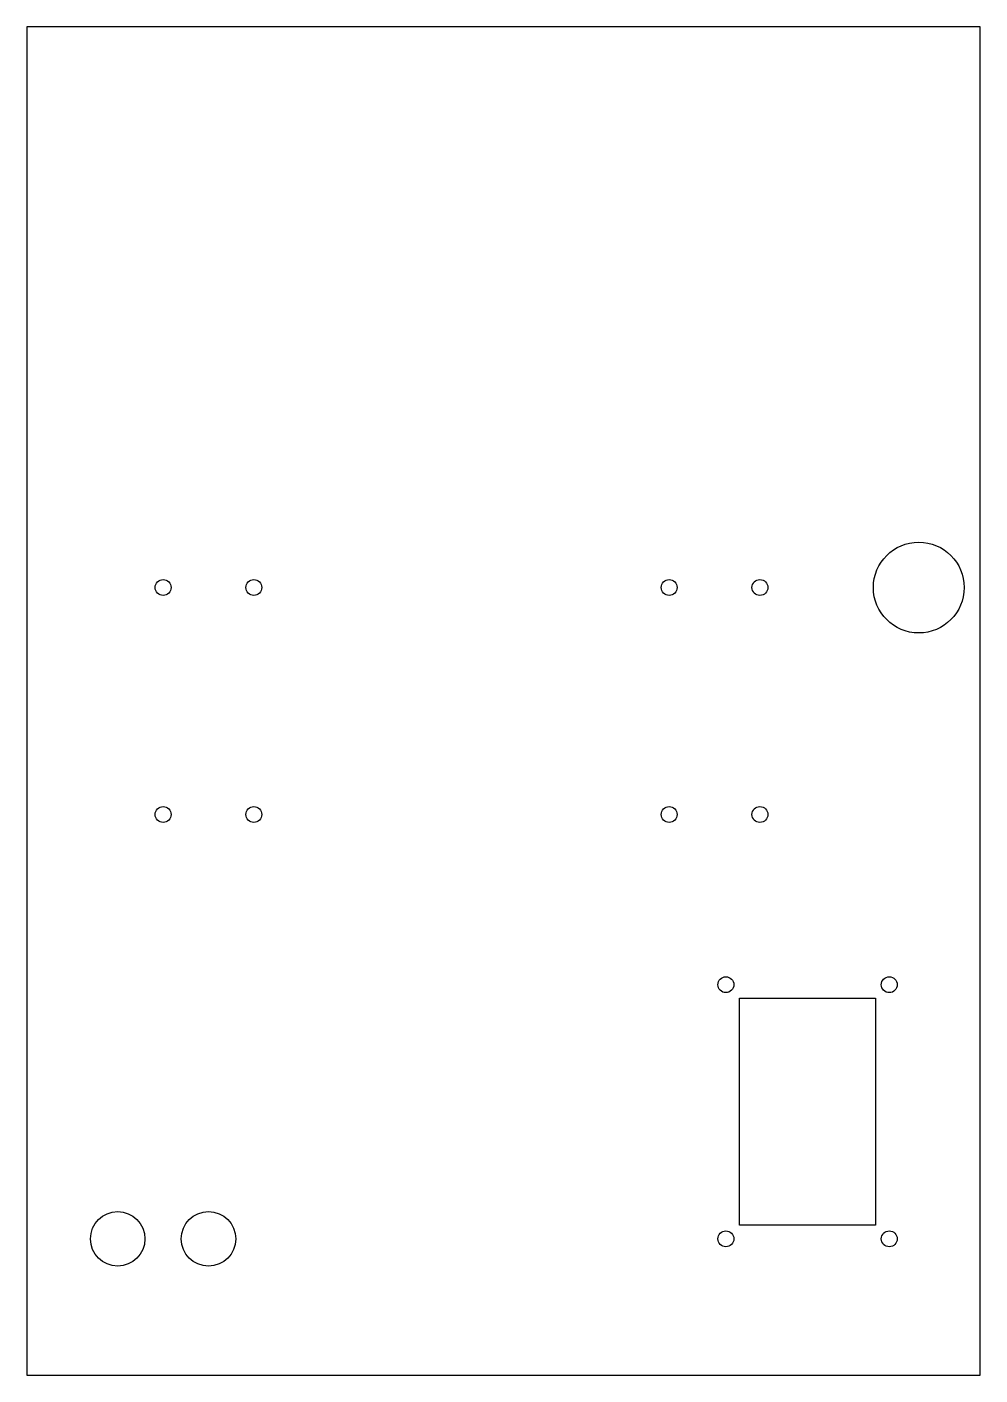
# Model space of a CAD drawing. Header units: millimetres. Extents: x 0 to 210, y 0 to 297.
import ezdxf

# ---------------------------------------------------------------- set-up
doc = ezdxf.new("R2010")
doc.units = ezdxf.units.MM
doc.layers.get('0').update_dxf_attribs({"linetype": 'CONTINUOUS'})

msp = doc.modelspace()

# ---------------------------------------------------------------- linework, layer by layer
for points in [[(0, 0), (210, 0), (210, 297), (0, 297)], [(157, 83), (187, 83), (187, 33), (157, 33)]]:
    msp.add_lwpolyline(points, close=True)
for centre, radius in [((196.5, 173.49), 10), ((30, 173.5), 1.75), ((50, 173.5), 1.75), ((141.5, 173.5), 1.75), ((161.5, 173.5), 1.75), ((30, 123.5), 1.75), ((50, 123.5), 1.75), ((141.5, 123.5), 1.75), ((161.5, 123.5), 1.75), ((154, 86), 1.75), ((190, 86), 1.75), ((20, 30), 6), ((40, 30), 6), ((154, 30), 1.75), ((190, 30), 1.75)]:
    msp.add_circle(centre, radius)

doc.saveas('drawing.dxf')
